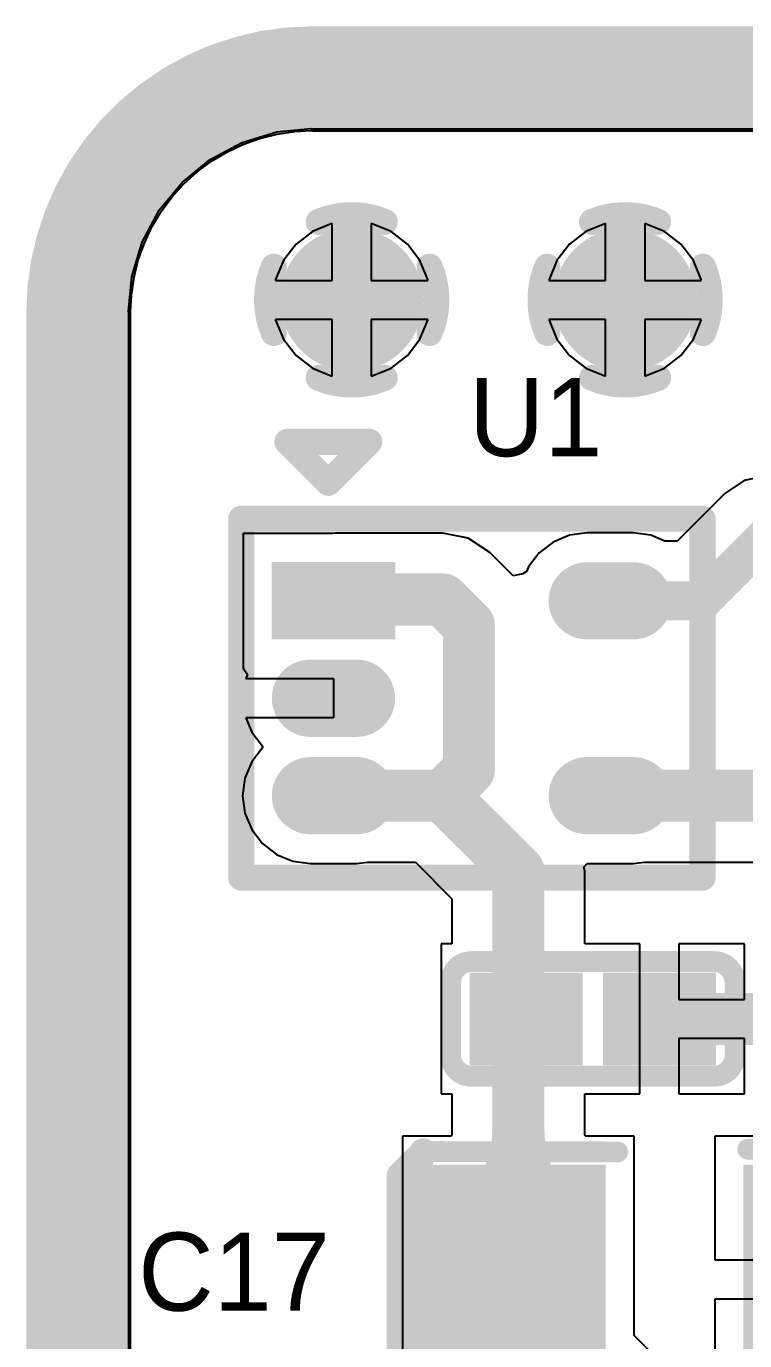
# Model space of a CAD drawing. Extents: x 68.2 to 119.3, y 46.6 to 104.3.
# Drawn here: x 68.24 to 75.25, y 91.45 to 104.27 of the extents above; entities that cross this region are included whole.
import ezdxf

# ---------------------------------------------------------------- set-up
doc = ezdxf.new("R2010")
doc.units = 0
doc.layers.get('0').update_dxf_attribs({"linetype": 'CONTINUOUS'})
for name, color, linetype in [('BOTTOMLAYER', 5, 'CONTINUOUS'), ('BOTTOMSOLDER', 6, 'CONTINUOUS'), ('INTERNALPLANE1', 76, 'CONTINUOUS'), ('INTERNALPLANE2', 16, 'CONTINUOUS'), ('KEEPOUTLAYER', 6, 'CONTINUOUS'), ('MULTILAYER', 9, 'CONTINUOUS'), ('TOPLAYER', 1, 'CONTINUOUS'), ('TOPOVERLAY', 2, 'CONTINUOUS'), ('TOPPASTE', 8, 'CONTINUOUS'), ('TOPSOLDER', 216, 'CONTINUOUS')]:
    doc.layers.add(name, color=color, linetype=linetype)

# ---------------------------------------------------------------- blocks, each defined once
blk = doc.blocks.new('SOP5_TPS73633DBVR_12')
at = {"layer": 'TOPLAYER', "const_width": 0.55}
for points in [[(2.925, 0), (2.475, 0)], [(0.225, -0.95), (-0.225, -0.95)], [(0.225, -1.9), (-0.225, -1.9)], [(2.925, -1.9), (2.475, -1.9)]]:
    blk.add_lwpolyline(points, dxfattribs=at)
at = {"layer": 'TOPLAYER', "const_width": 0.275}
for points in [[(2.337, 0, 1), (2.612, 0, 1)], [(2.788, 0, 1), (3.063, 0, 1)], [(-0.363, -0.95, 1), (-0.088, -0.95, 1)], [(0.088, -0.95, 1), (0.363, -0.95, 1)], [(-0.363, -1.9, 1), (-0.088, -1.9, 1)], [(0.088, -1.9, 1), (0.363, -1.9, 1)], [(2.337, -1.9, 1), (2.612, -1.9, 1)], [(2.788, -1.9, 1), (3.063, -1.9, 1)]]:
    blk.add_lwpolyline(points, format="xyb", close=True, dxfattribs=at)
at = {"layer": 'TOPLAYER'}
blk.add_solid([(-0.5, -0.275), (0.5, -0.275), (-0.5, 0.275), (0.5, 0.275)], dxfattribs=at)
at = {"layer": 'TOPOVERLAY', "const_width": 0.254}
for points in [[(-0.45, 1.55), (0.35, 1.55)], [(-0.45, 1.55), (-0.05, 1.15)], [(-0.05, 1.15), (0.35, 1.55)], [(-0.9, 0.8), (3.6, 0.8)], [(-0.9, -2.7), (-0.9, 0.8)], [(3.6, 0.8), (3.6, -2.7)], [(-0.9, -2.7), (3.6, -2.7)]]:
    blk.add_lwpolyline(points, dxfattribs=at)
at = {"layer": 'TOPOVERLAY', "const_width": 0.127}
for points in [[(-0.513, 1.55, 1), (-0.386, 1.55, 1)], [(-0.513, 1.55, 1), (-0.386, 1.55, 1)], [(0.286, 1.55, 1), (0.413, 1.55, 1)], [(0.286, 1.55, 1), (0.413, 1.55, 1)], [(-0.113, 1.15, 1), (0.014, 1.15, 1)], [(-0.113, 1.15, 1), (0.014, 1.15, 1)], [(-0.964, 0.8, 1), (-0.837, 0.8, 1)], [(-0.964, 0.8, 1), (-0.837, 0.8, 1)], [(3.537, 0.8, 1), (3.664, 0.8, 1)], [(3.537, 0.8, 1), (3.664, 0.8, 1)], [(-0.964, -2.7, 1), (-0.837, -2.7, 1)], [(-0.964, -2.7, 1), (-0.837, -2.7, 1)], [(3.537, -2.7, 1), (3.664, -2.7, 1)], [(3.537, -2.7, 1), (3.664, -2.7, 1)]]:
    blk.add_lwpolyline(points, format="xyb", close=True, dxfattribs=at)
at = {"layer": 'TOPPASTE', "const_width": 0.55}
for points in [[(2.925, 0), (2.475, 0)], [(0.225, -0.95), (-0.225, -0.95)], [(0.225, -1.9), (-0.225, -1.9)], [(2.925, -1.9), (2.475, -1.9)]]:
    blk.add_lwpolyline(points, dxfattribs=at)
at = {"layer": 'TOPPASTE', "const_width": 0.275}
for points in [[(2.337, 0, 1), (2.612, 0, 1)], [(2.788, 0, 1), (3.063, 0, 1)], [(-0.363, -0.95, 1), (-0.088, -0.95, 1)], [(0.088, -0.95, 1), (0.363, -0.95, 1)], [(-0.363, -1.9, 1), (-0.088, -1.9, 1)], [(0.088, -1.9, 1), (0.363, -1.9, 1)], [(2.337, -1.9, 1), (2.612, -1.9, 1)], [(2.788, -1.9, 1), (3.063, -1.9, 1)]]:
    blk.add_lwpolyline(points, format="xyb", close=True, dxfattribs=at)
at = {"layer": 'TOPPASTE'}
blk.add_solid([(-0.5, -0.275), (0.5, -0.275), (-0.5, 0.275), (0.5, 0.275)], dxfattribs=at)
at = {"layer": 'TOPSOLDER', "const_width": 0.753}
for points in [[(2.925, 0), (2.475, 0)], [(0.225, -0.95), (-0.225, -0.95)], [(0.225, -1.9), (-0.225, -1.9)], [(2.925, -1.9), (2.475, -1.9)]]:
    blk.add_lwpolyline(points, dxfattribs=at)
at = {"layer": 'TOPSOLDER', "const_width": 0.377}
for points in [[(2.287, 0, 1), (2.663, 0, 1)], [(2.737, 0, 1), (3.113, 0, 1)], [(-0.413, -0.95, 1), (-0.037, -0.95, 1)], [(0.037, -0.95, 1), (0.413, -0.95, 1)], [(-0.413, -1.9, 1), (-0.037, -1.9, 1)], [(0.037, -1.9, 1), (0.413, -1.9, 1)], [(2.287, -1.9, 1), (2.663, -1.9, 1)], [(2.737, -1.9, 1), (3.113, -1.9, 1)]]:
    blk.add_lwpolyline(points, format="xyb", close=True, dxfattribs=at)
at = {"layer": 'TOPSOLDER'}
blk.add_solid([(-0.602, -0.377), (0.602, -0.377), (-0.602, 0.377), (0.602, 0.377)], dxfattribs=at)
blk = doc.blocks.new('3528_29')
at = {"layer": 'TOPLAYER'}
for points in [[(-0.75, -1.016), (0.75, -1.016), (-0.75, 1.016), (0.75, 1.016)], [(2.298, -1.016), (3.798, -1.016), (2.298, 1.016), (3.798, 1.016)]]:
    blk.add_solid(points, dxfattribs=at)
at = {"layer": 'TOPOVERLAY'}
for points, const_width in [([(-1.157, 1.016), (-0.925, 1.247)], 0.254), ([(-0.934, 1.247), (-0.925, 1.247)], 0.254), ([(-0.934, 1.247), (0.968, 1.243)], 0.203), ([(-0.934, -1.209), (-0.934, 1.247)], 0.2), ([(2.238, 1.27), (3.994, 1.27)], 0.203), ([(3.994, -1.27), (3.994, 1.27)], 0.203), ([(-1.157, 1.016), (-1.157, -0.986)], 0.254), ([(-1.157, -0.986), (-1, -1.143)], 0.254), ([(-0.916, -1.209), (0.947, -1.215)], 0.203), ([(2.301, -1.27), (3.994, -1.27)], 0.203)]:
    blk.add_lwpolyline(points, dxfattribs=dict(at, const_width=const_width))
for points, const_width in [([(-0.997, 1.247, 1), (-0.87, 1.247, 1)], 0.127), ([(-0.989, 1.247, 1), (-0.862, 1.247, 1)], 0.127), ([(-0.989, 1.247, 1), (-0.862, 1.247, 1)], 0.127), ([(-0.985, 1.247, 1), (-0.883, 1.247, 1)], 0.102), ([(-0.984, 1.247, 1), (-0.884, 1.247, 1)], 0.1), ([(0.918, 1.243, 1), (1.019, 1.243, 1)], 0.102), ([(2.187, 1.27, 1), (2.288, 1.27, 1)], 0.102), ([(3.944, 1.27, 1), (4.045, 1.27, 1)], 0.102), ([(3.944, 1.27, 1), (4.045, 1.27, 1)], 0.102), ([(-1.22, 1.016, 1), (-1.093, 1.016, 1)], 0.127), ([(-1.22, 1.016, 1), (-1.093, 1.016, 1)], 0.127), ([(-1.22, -0.986, 1), (-1.093, -0.986, 1)], 0.127), ([(-1.22, -0.986, 1), (-1.093, -0.986, 1)], 0.127), ([(-1.063, -1.143, 1), (-0.936, -1.143, 1)], 0.127), ([(-0.984, -1.209, 1), (-0.884, -1.209, 1)], 0.1), ([(-0.967, -1.209, 1), (-0.865, -1.209, 1)], 0.102), ([(0.896, -1.215, 1), (0.998, -1.215, 1)], 0.102), ([(2.25, -1.27, 1), (2.351, -1.27, 1)], 0.102), ([(3.944, -1.27, 1), (4.045, -1.27, 1)], 0.102), ([(3.944, -1.27, 1), (4.045, -1.27, 1)], 0.102)]:
    blk.add_lwpolyline(points, format="xyb", close=True, dxfattribs=dict(at, const_width=const_width))
at = {"layer": 'TOPPASTE'}
for points in [[(-0.75, -1.016), (0.75, -1.016), (-0.75, 1.016), (0.75, 1.016)], [(2.298, -1.016), (3.798, -1.016), (2.298, 1.016), (3.798, 1.016)]]:
    blk.add_solid(points, dxfattribs=at)
at = {"layer": 'TOPSOLDER'}
for points in [[(-0.852, -1.118), (0.852, -1.118), (-0.852, 1.118), (0.852, 1.118)], [(2.196, -1.118), (3.9, -1.118), (2.196, 1.118), (3.9, 1.118)]]:
    blk.add_solid(points, dxfattribs=at)
blk = doc.blocks.new('C0402_42')
at = {"layer": 'TOPLAYER'}
for points in [[(-1.75, 0.35), (-1.75, -0.35), (-0.85, 0.35), (-0.85, -0.35)], [(-0.45, 0.35), (-0.45, -0.35), (0.45, 0.35), (0.45, -0.35)]]:
    blk.add_solid(points, dxfattribs=at)
at = {"layer": 'TOPOVERLAY', "const_width": 0.203}
for points in [[(-2.037, 0.356, -0.414214), (-1.833, 0.559)], [(0.533, 0.559, -0.414214), (0.737, 0.356)], [(-1.833, -0.559, -0.414214), (-2.037, -0.356)], [(0.737, -0.356, -0.414214), (0.533, -0.559)]]:
    blk.add_lwpolyline(points, format="xyb", dxfattribs=at)
for points in [[(0.533, 0.559), (-1.833, 0.559)], [(-2.037, 0.356), (-2.037, -0.356)], [(0.737, 0.356), (0.737, -0.356)], [(0.533, -0.559), (-1.833, -0.559)]]:
    blk.add_lwpolyline(points, dxfattribs=at)
at = {"layer": 'TOPOVERLAY', "const_width": 0.102}
for points in [[(-1.884, 0.559, 1), (-1.783, 0.559, 1)], [(-1.884, 0.559, 1), (-1.783, 0.559, 1)], [(0.483, 0.559, 1), (0.584, 0.559, 1)], [(0.483, 0.559, 1), (0.584, 0.559, 1)], [(-2.087, 0.356, 1), (-1.986, 0.356, 1)], [(-2.087, 0.356, 1), (-1.986, 0.356, 1)], [(0.686, 0.356, 1), (0.787, 0.356, 1)], [(0.686, 0.356, 1), (0.787, 0.356, 1)], [(-2.087, -0.356, 1), (-1.986, -0.356, 1)], [(-2.087, -0.356, 1), (-1.986, -0.356, 1)], [(0.686, -0.356, 1), (0.787, -0.356, 1)], [(0.686, -0.356, 1), (0.787, -0.356, 1)], [(-1.884, -0.559, 1), (-1.783, -0.559, 1)], [(-1.884, -0.559, 1), (-1.783, -0.559, 1)], [(0.483, -0.559, 1), (0.584, -0.559, 1)], [(0.483, -0.559, 1), (0.584, -0.559, 1)]]:
    blk.add_lwpolyline(points, format="xyb", close=True, dxfattribs=at)
at = {"layer": 'TOPPASTE'}
for points in [[(-1.75, 0.35), (-1.75, -0.35), (-0.85, 0.35), (-0.85, -0.35)], [(-0.45, 0.35), (-0.45, -0.35), (0.45, 0.35), (0.45, -0.35)]]:
    blk.add_solid(points, dxfattribs=at)
at = {"layer": 'TOPSOLDER'}
for points in [[(-1.852, 0.452), (-1.852, -0.452), (-0.748, 0.452), (-0.748, -0.452)], [(-0.552, 0.452), (-0.552, -0.452), (0.552, 0.452), (0.552, -0.452)]]:
    blk.add_solid(points, dxfattribs=at)

msp = doc.modelspace()

# ---------------------------------------------------------------- linework, layer by layer
at = {"layer": 'BOTTOMLAYER'}
for p, q in [((70.342, 103.135), (70.68, 103.238)), ((70.68, 103.238), (71.013, 103.271)), ((71.013, 103.271), (71.031, 103.267)), ((71.031, 103.267), (116.459, 103.267)), ((70.031, 102.969), (70.342, 103.135)), ((69.759, 102.745), (70.031, 102.969)), ((69.535, 102.473), (69.759, 102.745)), ((69.369, 102.162), (69.535, 102.473)), ((71.028, 102.266), (70.869, 102.143)), ((71.213, 102.342), (71.028, 102.266)), ((71.222, 102.343), (71.213, 102.342)), ((71.222, 101.79), (71.222, 102.343)), ((71.611, 102.342), (71.603, 102.343)), ((71.603, 102.343), (71.603, 101.79)), ((71.796, 102.266), (71.611, 102.342)), ((71.955, 102.143), (71.796, 102.266)), ((73.695, 102.266), (73.536, 102.143)), ((73.88, 102.342), (73.695, 102.266)), ((73.889, 102.343), (73.88, 102.342)), ((73.889, 101.79), (73.889, 102.343)), ((74.278, 102.342), (74.27, 102.343)), ((74.27, 102.343), (74.27, 101.79)), ((74.463, 102.266), (74.278, 102.342)), ((74.622, 102.143), (74.463, 102.266)), ((69.266, 101.824), (69.369, 102.162)), ((70.869, 102.143), (70.746, 101.984)), ((72.078, 101.984), (71.955, 102.143)), ((73.536, 102.143), (73.413, 101.984)), ((74.745, 101.984), (74.622, 102.143)), ((70.746, 101.984), (70.67, 101.799)), ((72.154, 101.799), (72.078, 101.984)), ((73.413, 101.984), (73.337, 101.799)), ((74.821, 101.799), (74.745, 101.984)), ((69.233, 101.491), (69.266, 101.824)), ((70.67, 101.799), (70.669, 101.79)), ((70.669, 101.79), (71.222, 101.79)), ((71.603, 101.79), (72.155, 101.79)), ((72.155, 101.79), (72.154, 101.799)), ((73.337, 101.799), (73.336, 101.79)), ((73.336, 101.79), (73.889, 101.79)), ((74.27, 101.79), (74.822, 101.79)), ((74.822, 101.79), (74.821, 101.799)), ((69.237, 101.473), (69.233, 101.491)), ((69.237, 49.03), (69.237, 101.473)), ((71.222, 101.409), (70.669, 101.409)), ((70.669, 101.409), (70.67, 101.401)), ((70.67, 101.401), (70.746, 101.216)), ((71.222, 100.857), (71.222, 101.409)), ((72.155, 101.409), (71.603, 101.409)), ((71.603, 101.409), (71.603, 100.857)), ((72.078, 101.216), (72.154, 101.401)), ((72.154, 101.401), (72.155, 101.409)), ((73.889, 101.409), (73.336, 101.409)), ((73.336, 101.409), (73.337, 101.401)), ((73.337, 101.401), (73.413, 101.216)), ((73.889, 100.857), (73.889, 101.409)), ((74.822, 101.409), (74.27, 101.409)), ((74.27, 101.409), (74.27, 100.857)), ((74.745, 101.216), (74.821, 101.401)), ((74.821, 101.401), (74.822, 101.409)), ((70.746, 101.216), (70.869, 101.057)), ((71.955, 101.057), (72.078, 101.216)), ((73.413, 101.216), (73.536, 101.057)), ((74.622, 101.057), (74.745, 101.216)), ((70.869, 101.057), (71.028, 100.934)), ((71.796, 100.934), (71.955, 101.057)), ((73.536, 101.057), (73.695, 100.934)), ((74.463, 100.934), (74.622, 101.057)), ((71.028, 100.934), (71.213, 100.858)), ((71.213, 100.858), (71.222, 100.857)), ((71.603, 100.857), (71.611, 100.858)), ((71.611, 100.858), (71.796, 100.934)), ((73.695, 100.934), (73.88, 100.858)), ((73.88, 100.858), (73.889, 100.857)), ((74.27, 100.857), (74.278, 100.858)), ((74.278, 100.858), (74.463, 100.934))]:
    msp.add_line(p, q, dxfattribs=at)
at = {"layer": 'BOTTOMLAYER', "const_width": 0.381}
for points in [[(71.222, 101.6, 1), (71.603, 101.6, 1)], [(73.889, 101.6, 1), (74.27, 101.6, 1)]]:
    msp.add_lwpolyline(points, format="xyb", close=True, dxfattribs=at)
at = {"layer": 'BOTTOMSOLDER', "const_width": 0.483}
for points in [[(71.171, 101.6, 1), (71.653, 101.6, 1)], [(73.838, 101.6, 1), (74.32, 101.6, 1)]]:
    msp.add_lwpolyline(points, format="xyb", close=True, dxfattribs=at)
at = {"layer": 'INTERNALPLANE1'}
for p, q in [((70.351, 103.115), (70.515, 103.174)), ((70.515, 103.174), (70.684, 103.216)), ((70.684, 103.216), (70.857, 103.242)), ((70.857, 103.242), (71.017, 103.25)), ((71.017, 103.25), (71.031, 103.249)), ((71.031, 103.249), (116.459, 103.249)), ((70.043, 102.951), (70.193, 103.041)), ((70.193, 103.041), (70.351, 103.115)), ((69.903, 102.847), (70.043, 102.951)), ((69.774, 102.73), (69.903, 102.847)), ((69.657, 102.601), (69.774, 102.73)), ((69.553, 102.461), (69.657, 102.601)), ((69.463, 102.311), (69.553, 102.461)), ((69.389, 102.153), (69.463, 102.311)), ((69.33, 101.989), (69.389, 102.153)), ((69.288, 101.82), (69.33, 101.989)), ((69.262, 101.647), (69.288, 101.82)), ((69.254, 101.487), (69.262, 101.647)), ((69.255, 101.473), (69.254, 101.487)), ((69.255, 49.53), (69.255, 101.473))]:
    msp.add_line(p, q, dxfattribs=at)
for points, const_width in [([(68.745, 101.473, -0.414214), (71.031, 103.759)], 1.016), ([(71.089, 102.36, -0.203452), (71.735, 102.36)], 0.254), ([(73.756, 102.36, -0.203452), (74.402, 102.36)], 0.254), ([(70.652, 101.277, -0.203452), (70.652, 101.923)], 0.254), ([(72.172, 101.923, -0.203452), (72.172, 101.277)], 0.254), ([(73.319, 101.277, -0.203452), (73.319, 101.923)], 0.254), ([(74.839, 101.923, -0.203452), (74.839, 101.277)], 0.254), ([(71.735, 100.84, -0.203452), (71.089, 100.84)], 0.254), ([(74.402, 100.84, -0.203452), (73.756, 100.84)], 0.254)]:
    msp.add_lwpolyline(points, format="xyb", dxfattribs=dict(at, const_width=const_width))
at = {"layer": 'INTERNALPLANE1', "const_width": 1.016}
for points in [[(71.031, 103.759), (116.459, 103.759)], [(68.745, 49.53), (68.745, 101.473)]]:
    msp.add_lwpolyline(points, dxfattribs=at)
at = {"layer": 'INTERNALPLANE1'}
for points, const_width in [([(70.777, 103.759, 1), (71.285, 103.759, 1)], 0.508), ([(70.777, 103.759, 1), (71.285, 103.759, 1)], 0.508), ([(71.026, 102.36, 1), (71.153, 102.36, 1)], 0.127), ([(71.671, 102.36, 1), (71.798, 102.36, 1)], 0.127), ([(73.693, 102.36, 1), (73.82, 102.36, 1)], 0.127), ([(74.338, 102.36, 1), (74.465, 102.36, 1)], 0.127), ([(70.589, 101.923, 1), (70.716, 101.923, 1)], 0.127), ([(72.108, 101.923, 1), (72.235, 101.923, 1)], 0.127), ([(73.256, 101.923, 1), (73.383, 101.923, 1)], 0.127), ([(74.775, 101.923, 1), (74.902, 101.923, 1)], 0.127), ([(68.491, 101.473, 1), (68.999, 101.473, 1)], 0.508), ([(68.491, 101.473, 1), (68.999, 101.473, 1)], 0.508), ([(70.589, 101.277, 1), (70.716, 101.277, 1)], 0.127), ([(72.108, 101.277, 1), (72.235, 101.277, 1)], 0.127), ([(73.256, 101.277, 1), (73.383, 101.277, 1)], 0.127), ([(74.775, 101.277, 1), (74.902, 101.277, 1)], 0.127), ([(71.026, 100.84, 1), (71.153, 100.84, 1)], 0.127), ([(71.671, 100.84, 1), (71.798, 100.84, 1)], 0.127), ([(73.693, 100.84, 1), (73.82, 100.84, 1)], 0.127), ([(74.338, 100.84, 1), (74.465, 100.84, 1)], 0.127)]:
    msp.add_lwpolyline(points, format="xyb", close=True, dxfattribs=dict(at, const_width=const_width))
at = {"layer": 'INTERNALPLANE2'}
for p, q in [((70.351, 103.115), (70.515, 103.174)), ((70.515, 103.174), (70.684, 103.216)), ((70.684, 103.216), (70.857, 103.242)), ((70.857, 103.242), (71.017, 103.25)), ((71.017, 103.25), (71.031, 103.249)), ((71.031, 103.249), (116.459, 103.249)), ((70.043, 102.951), (70.193, 103.041)), ((70.193, 103.041), (70.351, 103.115)), ((69.903, 102.847), (70.043, 102.951)), ((69.774, 102.73), (69.903, 102.847)), ((69.657, 102.601), (69.774, 102.73)), ((69.553, 102.461), (69.657, 102.601)), ((69.463, 102.311), (69.553, 102.461)), ((69.389, 102.153), (69.463, 102.311)), ((69.33, 101.989), (69.389, 102.153)), ((69.288, 101.82), (69.33, 101.989)), ((69.262, 101.647), (69.288, 101.82)), ((69.254, 101.487), (69.262, 101.647)), ((69.255, 101.473), (69.254, 101.487)), ((69.255, 70.358), (69.255, 101.473))]:
    msp.add_line(p, q, dxfattribs=at)
at = {"layer": 'INTERNALPLANE2', "const_width": 1.016}
msp.add_lwpolyline([(68.745, 101.473, -0.414214), (71.031, 103.759)], format="xyb", dxfattribs=at)
for points in [[(71.031, 103.759), (116.459, 103.759)], [(68.745, 49.53), (68.745, 101.473)]]:
    msp.add_lwpolyline(points, dxfattribs=at)
at = {"layer": 'INTERNALPLANE2'}
for points, const_width in [([(70.777, 103.759, 1), (71.285, 103.759, 1)], 0.508), ([(70.777, 103.759, 1), (71.285, 103.759, 1)], 0.508), ([(71.063, 101.6, 1), (71.761, 101.6, 1)], 0.699), ([(73.73, 101.6, 1), (74.428, 101.6, 1)], 0.699), ([(68.491, 101.473, 1), (68.999, 101.473, 1)], 0.508), ([(68.491, 101.473, 1), (68.999, 101.473, 1)], 0.508)]:
    msp.add_lwpolyline(points, format="xyb", close=True, dxfattribs=dict(at, const_width=const_width))
at = {"layer": 'KEEPOUTLAYER', "const_width": 0.203}
msp.add_lwpolyline([(68.745, 101.473, -0.414214), (71.031, 103.759)], format="xyb", dxfattribs=at)
for points in [[(71.031, 103.759), (116.459, 103.759)], [(68.745, 49.03), (68.745, 101.473)]]:
    msp.add_lwpolyline(points, dxfattribs=at)
at = {"layer": 'KEEPOUTLAYER', "const_width": 0.102}
for points in [[(70.98, 103.759, 1), (71.082, 103.759, 1)], [(70.98, 103.759, 1), (71.082, 103.759, 1)], [(68.694, 101.473, 1), (68.796, 101.473, 1)], [(68.694, 101.473, 1), (68.796, 101.473, 1)]]:
    msp.add_lwpolyline(points, format="xyb", close=True, dxfattribs=at)
at = {"layer": 'MULTILAYER', "const_width": 0.381}
for points in [[(71.222, 101.6, 1), (71.603, 101.6, 1)], [(73.889, 101.6, 1), (74.27, 101.6, 1)]]:
    msp.add_lwpolyline(points, format="xyb", close=True, dxfattribs=at)
at = {"layer": 'TOPLAYER'}
for p, q in [((70.342, 103.135), (70.68, 103.238)), ((70.68, 103.238), (71.013, 103.271)), ((71.013, 103.271), (71.031, 103.267)), ((71.031, 103.267), (116.459, 103.267)), ((70.031, 102.969), (70.342, 103.135)), ((69.759, 102.745), (70.031, 102.969)), ((69.535, 102.473), (69.759, 102.745)), ((69.369, 102.162), (69.535, 102.473)), ((71.028, 102.266), (70.869, 102.143)), ((71.213, 102.342), (71.028, 102.266)), ((71.222, 102.343), (71.213, 102.342)), ((71.222, 101.79), (71.222, 102.343)), ((71.611, 102.342), (71.603, 102.343)), ((71.603, 102.343), (71.603, 101.79)), ((71.796, 102.266), (71.611, 102.342)), ((71.955, 102.143), (71.796, 102.266)), ((73.695, 102.266), (73.536, 102.143)), ((73.88, 102.342), (73.695, 102.266)), ((73.889, 102.343), (73.88, 102.342)), ((73.889, 101.79), (73.889, 102.343)), ((74.278, 102.342), (74.27, 102.343)), ((74.27, 102.343), (74.27, 101.79)), ((74.463, 102.266), (74.278, 102.342)), ((74.622, 102.143), (74.463, 102.266)), ((69.266, 101.824), (69.369, 102.162)), ((70.869, 102.143), (70.746, 101.984)), ((72.078, 101.984), (71.955, 102.143)), ((73.536, 102.143), (73.413, 101.984)), ((74.745, 101.984), (74.622, 102.143)), ((70.746, 101.984), (70.67, 101.799)), ((72.154, 101.799), (72.078, 101.984)), ((73.413, 101.984), (73.337, 101.799)), ((74.821, 101.799), (74.745, 101.984)), ((69.233, 101.491), (69.266, 101.824)), ((70.67, 101.799), (70.669, 101.79)), ((70.669, 101.79), (71.222, 101.79)), ((71.603, 101.79), (72.155, 101.79)), ((72.155, 101.79), (72.154, 101.799)), ((73.337, 101.799), (73.336, 101.79)), ((73.336, 101.79), (73.889, 101.79)), ((74.27, 101.79), (74.822, 101.79)), ((74.822, 101.79), (74.821, 101.799)), ((69.237, 101.473), (69.233, 101.491)), ((69.237, 49.03), (69.237, 101.473)), ((71.222, 101.409), (70.669, 101.409)), ((70.669, 101.409), (70.67, 101.401)), ((70.67, 101.401), (70.746, 101.216)), ((71.222, 100.857), (71.222, 101.409)), ((72.155, 101.409), (71.603, 101.409)), ((71.603, 101.409), (71.603, 100.857)), ((72.078, 101.216), (72.154, 101.401)), ((72.154, 101.401), (72.155, 101.409)), ((73.889, 101.409), (73.336, 101.409)), ((73.336, 101.409), (73.337, 101.401)), ((73.337, 101.401), (73.413, 101.216)), ((73.889, 100.857), (73.889, 101.409)), ((74.822, 101.409), (74.27, 101.409)), ((74.27, 101.409), (74.27, 100.857)), ((74.745, 101.216), (74.821, 101.401)), ((74.821, 101.401), (74.822, 101.409)), ((70.746, 101.216), (70.869, 101.057)), ((71.955, 101.057), (72.078, 101.216)), ((73.413, 101.216), (73.536, 101.057)), ((74.622, 101.057), (74.745, 101.216)), ((70.869, 101.057), (71.028, 100.934)), ((71.796, 100.934), (71.955, 101.057)), ((73.536, 101.057), (73.695, 100.934)), ((74.463, 100.934), (74.622, 101.057)), ((71.028, 100.934), (71.213, 100.858)), ((71.213, 100.858), (71.222, 100.857)), ((71.603, 100.857), (71.611, 100.858)), ((71.611, 100.858), (71.796, 100.934)), ((73.695, 100.934), (73.88, 100.858)), ((73.88, 100.858), (73.889, 100.857)), ((74.27, 100.857), (74.278, 100.858)), ((74.278, 100.858), (74.463, 100.934)), ((75.24, 99.84), (75.051, 99.713)), ((75.463, 99.884), (75.24, 99.84)), ((75.051, 99.713), (74.587, 99.249)), ((71.226, 99.322), (70.353, 99.322)), ((70.353, 99.322), (70.353, 98.01)), ((71.247, 99.326), (71.226, 99.322)), ((72.301, 99.326), (71.247, 99.326)), ((72.549, 99.277), (72.301, 99.326)), ((73.709, 99.328), (73.538, 99.306)), ((74.159, 99.328), (73.709, 99.328)), ((74.33, 99.306), (74.159, 99.328)), ((72.759, 99.137), (72.549, 99.277)), ((73.378, 99.239), (73.241, 99.134)), ((73.538, 99.306), (73.378, 99.239)), ((74.467, 99.249), (74.33, 99.306)), ((74.587, 99.249), (74.467, 99.249)), ((72.986, 98.91), (72.759, 99.137)), ((73.241, 99.134), (73.136, 98.997)), ((73.082, 98.929), (72.986, 98.91)), ((73.118, 98.953), (73.082, 98.929)), ((73.136, 98.997), (73.118, 98.953)), ((70.353, 98.01), (70.353, 98.01)), ((70.353, 98.01), (70.395, 97.948)), ((70.395, 97.948), (70.378, 97.907)), ((70.378, 97.907), (71.234, 97.907)), ((71.234, 97.907), (71.234, 97.526)), ((71.234, 97.526), (70.378, 97.526)), ((70.378, 97.526), (70.436, 97.386)), ((70.436, 97.386), (70.541, 97.249)), ((70.541, 97.234), (70.436, 97.097)), ((70.541, 97.249), (70.541, 97.234)), ((70.436, 97.097), (70.37, 96.938)), ((70.37, 96.938), (70.348, 96.766)), ((70.348, 96.766), (70.37, 96.595)), ((70.37, 96.595), (70.436, 96.436)), ((70.436, 96.436), (70.541, 96.299)), ((70.541, 96.299), (70.678, 96.193)), ((70.678, 96.193), (70.838, 96.127)), ((70.838, 96.127), (71.009, 96.105)), ((71.459, 96.105), (71.567, 96.119)), ((71.567, 96.119), (72.033, 96.119)), ((72.033, 96.119), (72.39, 95.762)), ((74.159, 96.105), (74.267, 96.119)), ((74.267, 96.119), (75.736, 96.119)), ((71.009, 96.105), (71.459, 96.105)), ((73.677, 96.07), (73.709, 96.105)), ((73.685, 96.03), (73.677, 96.07)), ((73.685, 95.321), (73.685, 96.03)), ((73.709, 96.105), (74.159, 96.105)), ((72.39, 95.762), (72.39, 95.321)), ((72.39, 95.321), (72.283, 95.321)), ((72.283, 95.321), (72.283, 93.859)), ((74.223, 95.321), (73.685, 95.321)), ((74.223, 94.589), (74.223, 95.321)), ((75.245, 95.321), (74.604, 95.321)), ((74.604, 95.321), (74.604, 94.78)), ((75.245, 94.78), (75.245, 95.321)), ((74.604, 94.78), (75.245, 94.78)), ((74.223, 93.859), (74.223, 94.589)), ((75.245, 94.399), (74.604, 94.399)), ((74.604, 94.399), (74.604, 93.859)), ((75.245, 93.859), (75.245, 94.399)), ((72.283, 93.859), (72.39, 93.859)), ((72.39, 93.859), (72.39, 93.46)), ((73.685, 93.46), (73.685, 93.859)), ((73.685, 93.859), (74.223, 93.859)), ((74.604, 93.859), (75.245, 93.859)), ((72.387, 93.447), (71.907, 93.447)), ((71.907, 93.447), (71.907, 90.653)), ((72.39, 93.46), (72.387, 93.447)), ((73.688, 93.447), (73.685, 93.46)), ((74.169, 93.447), (73.688, 93.447)), ((74.169, 91.504), (74.169, 93.447)), ((75.895, 93.447), (74.955, 93.447)), ((74.955, 93.447), (74.955, 92.24)), ((74.955, 92.24), (75.895, 92.24)), ((75.895, 91.859), (74.955, 91.859)), ((74.955, 91.859), (74.955, 90.884)), ((74.837, 90.835), (74.169, 91.504))]:
    msp.add_line(p, q, dxfattribs=at)
for points, const_width in [([(71.222, 101.6, 1), (71.603, 101.6, 1)], 0.381), ([(73.889, 101.6, 1), (74.27, 101.6, 1)], 0.381), ([(71.12, 98.679, 1), (71.374, 98.679, 1)], 0.254), ([(71.12, 98.679, 1), (71.374, 98.679, 1)], 0.254), ([(72.174, 98.679, 1), (72.428, 98.679, 1)], 0.254), ([(72.174, 98.679, 1), (72.428, 98.679, 1)], 0.254), ([(71.107, 98.666, 1), (71.361, 98.666, 1)], 0.254), ([(73.839, 98.666, 1), (74.029, 98.666, 1)], 0.191), ([(74.733, 98.666, 1), (74.924, 98.666, 1)], 0.191), ([(74.733, 98.666, 1), (74.924, 98.666, 1)], 0.191), ([(72.428, 98.425, 1), (72.682, 98.425, 1)], 0.254), ([(72.428, 98.425, 1), (72.682, 98.425, 1)], 0.254), ([(72.428, 97.02, 1), (72.682, 97.02, 1)], 0.254), ([(72.428, 97.02, 1), (72.682, 97.02, 1)], 0.254), ([(71.107, 96.766, 1), (71.361, 96.766, 1)], 0.254), ([(72.174, 96.766, 1), (72.428, 96.766, 1)], 0.254), ([(72.174, 96.766, 1), (72.428, 96.766, 1)], 0.254), ([(72.174, 96.766, 1), (72.428, 96.766, 1)], 0.254), ([(73.807, 96.766, 1), (74.061, 96.766, 1)], 0.254), ([(72.911, 96.03, 1), (73.165, 96.03, 1)], 0.254), ([(72.911, 96.03, 1), (73.165, 96.03, 1)], 0.254), ([(74.287, 94.59, 1), (74.541, 94.59, 1)], 0.254), ([(72.911, 93.513, 1), (73.165, 93.513, 1)], 0.254), ([(72.911, 93.513, 1), (73.165, 93.513, 1)], 0.254), ([(72.56, 92.666, 1), (72.814, 92.666, 1)], 0.254), ([(73.261, 92.666, 1), (73.515, 92.666, 1)], 0.254), ([(72.911, 92.05, 1), (73.165, 92.05, 1)], 0.254), ([(72.911, 92.05, 1), (73.165, 92.05, 1)], 0.254), ([(72.911, 91.719, 1), (73.165, 91.719, 1)], 0.254), ([(72.911, 91.719, 1), (73.165, 91.719, 1)], 0.254)]:
    msp.add_lwpolyline(points, format="xyb", close=True, dxfattribs=dict(at, const_width=const_width))
for points, const_width in [([(74.828, 98.666), (75.463, 99.301)], 0.381), ([(71.234, 98.666), (71.247, 98.679)], 0.508), ([(71.247, 98.679), (72.301, 98.679)], 0.508), ([(72.301, 98.679), (72.555, 98.425)], 0.508), ([(73.934, 98.666), (74.828, 98.666)], 0.381), ([(72.555, 97.02), (72.555, 98.425)], 0.508), ([(72.301, 96.766), (72.555, 97.02)], 0.508), ([(71.234, 96.766), (72.301, 96.766)], 0.508), ([(72.301, 96.766), (73.038, 96.03)], 0.508), ([(73.934, 96.766), (76.408, 96.766)], 0.508), ([(73.038, 92.05), (73.038, 96.03)], 0.508), ([(74.414, 94.59), (75.501, 94.59)], 0.508), ([(73.038, 91.719), (73.038, 92.05)], 0.508), ([(73.038, 91.719), (74.968, 89.789)], 0.508)]:
    msp.add_lwpolyline(points, dxfattribs=dict(at, const_width=const_width))
at = {"layer": 'TOPLAYER', "const_width": 0.508}
for points in [[(73.038, 93.513, -0.198912), (72.687, 92.666)], [(73.388, 92.666, -0.198912), (73.038, 93.513)]]:
    msp.add_lwpolyline(points, format="xyb", dxfattribs=at)
at = {"layer": 'TOPSOLDER', "const_width": 0.483}
for points in [[(71.171, 101.6, 1), (71.653, 101.6, 1)], [(73.838, 101.6, 1), (74.32, 101.6, 1)]]:
    msp.add_lwpolyline(points, format="xyb", close=True, dxfattribs=at)

# ---------------------------------------------------------------- block references
for name, p, rotation in [('SOP5_TPS73633DBVR_12', (71.234, 98.666), 360), ('C0402_42', (73.114, 94.59), 180), ('3528_29', (73.038, 92.05), 360)]:
    msp.add_blockref(name, p, dxfattribs=dict(rotation=rotation))

# ---------------------------------------------------------------- texts
at = {"layer": 'TOPOVERLAY'}
for s, p in [('U1', (72.555, 100.076)), ('C17', (69.329, 91.745))]:
    msp.add_text(s, height=0.762, rotation=360, dxfattribs=at).set_placement(p)

doc.saveas('drawing.dxf')
